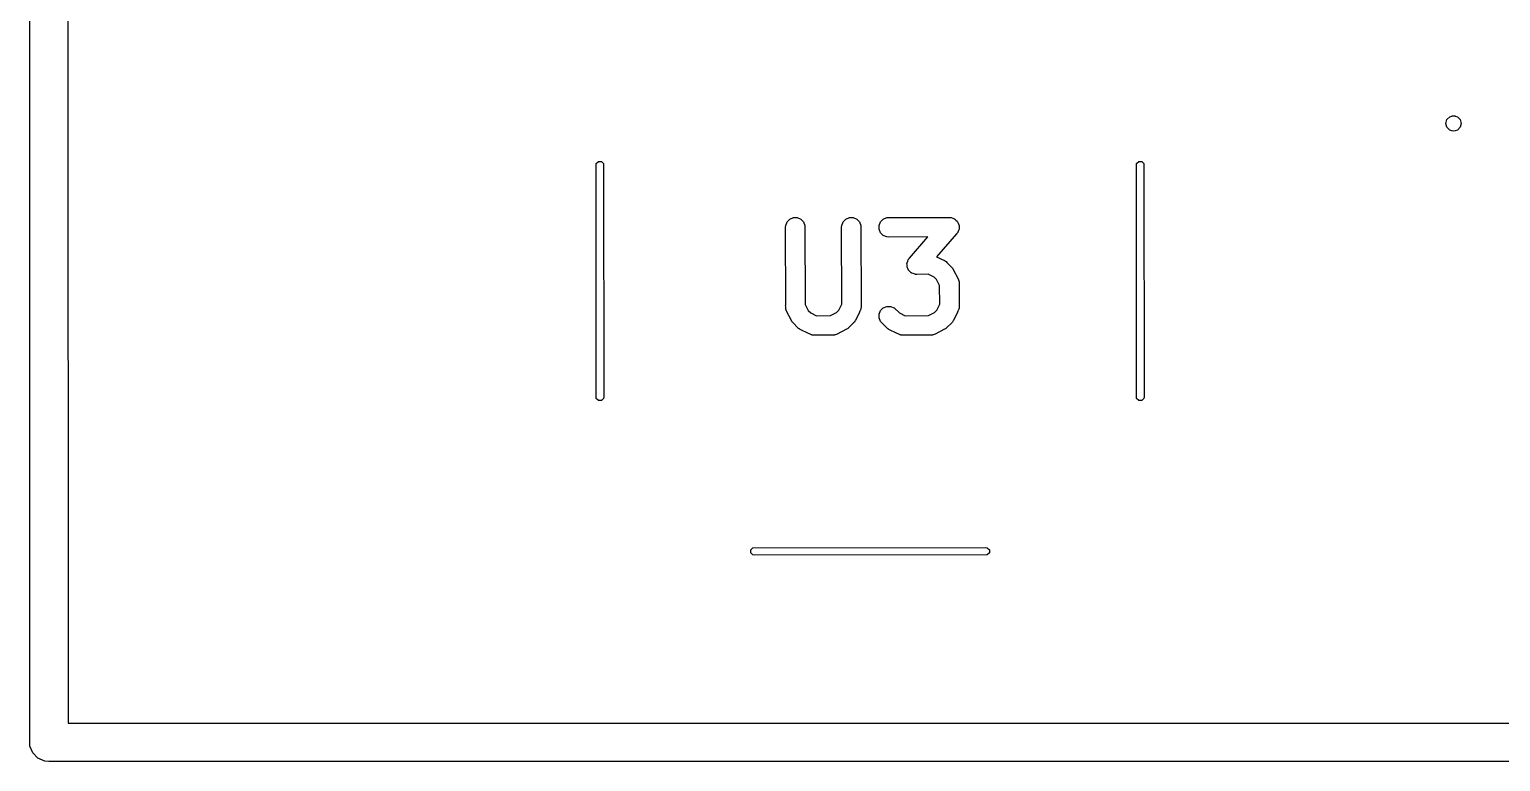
# Model space of a CAD drawing. Extents: x 94 to 206, y -143 to -44.
# Drawn here: x 129.49 to 148.55, y -118.1 to -108.62 of the extents above; entities that cross this region are included whole.
import ezdxf

# ---------------------------------------------------------------- set-up
doc = ezdxf.new("R2010")
doc.units = 0
doc.layers.add('BLACK', color=7, linetype='CONTINUOUS')

msp = doc.modelspace()

# ---------------------------------------------------------------- linework, layer by layer
at = {"layer": 'BLACK', "linetype": 'CONTINUOUS'}
for p, q in [((129.494804, -117.898773), (129.49, -80.07)), ((129.985233, -80.319975), (129.989968, -117.604773)), ((147.853397, -109.79), (147.89, -109.753397)), ((147.89, -109.753397), (147.919061, -109.74561)), ((147.919061, -109.74561), (147.920866, -109.743806)), ((147.920866, -109.743806), (147.94, -109.74)), ((147.94, -109.74), (147.959134, -109.743806)), ((147.959134, -109.743806), (147.960938, -109.74561)), ((147.960938, -109.74561), (147.99, -109.753397)), ((147.99, -109.753397), (148.026603, -109.79)), ((147.84, -109.84), (147.853397, -109.79)), ((147.853397, -109.89), (147.84, -109.84)), ((147.89, -109.926603), (147.853397, -109.89)), ((147.919061, -109.934389), (147.89, -109.926603)), ((147.920866, -109.936194), (147.919061, -109.934389)), ((147.94, -109.94), (147.920866, -109.936194)), ((147.959134, -109.936194), (147.94, -109.94)), ((147.960938, -109.934389), (147.959134, -109.936194)), ((147.99, -109.926603), (147.960938, -109.934389)), ((148.026603, -109.89), (147.99, -109.926603)), ((148.026603, -109.79), (148.04, -109.84)), ((148.04, -109.84), (148.026603, -109.89)), ((136.833806, -110.360866), (136.860866, -110.333806)), ((136.860866, -110.333806), (136.899134, -110.333806)), ((136.899134, -110.333806), (136.926194, -110.360866)), ((143.833806, -110.360866), (143.860866, -110.333806)), ((143.860866, -110.333806), (143.899134, -110.333806)), ((143.899134, -110.333806), (143.926194, -110.360866)), ((136.83, -110.38), (136.833806, -110.360866)), ((136.833806, -113.399134), (136.83, -110.38)), ((136.926194, -110.360866), (136.93, -113.38)), ((143.83, -110.38), (143.833806, -110.360866)), ((143.833806, -113.399134), (143.83, -110.38)), ((143.926194, -110.360866), (143.93, -113.38)), ((139.306783, -111.113761), (139.341823, -111.078721)), ((139.341823, -111.078721), (139.387604, -111.059758)), ((139.387604, -111.059758), (139.437156, -111.059758)), ((139.437156, -111.059758), (139.482937, -111.078721)), ((139.482937, -111.078721), (139.517977, -111.113761)), ((140.032498, -111.113761), (140.067538, -111.078721)), ((140.067538, -111.078721), (140.113319, -111.059758)), ((140.113319, -111.059758), (140.162871, -111.059758)), ((140.162871, -111.059758), (140.208652, -111.078721)), ((140.208652, -111.078721), (140.243692, -111.113761)), ((140.516307, -111.113761), (140.551347, -111.078721)), ((140.551347, -111.078721), (140.597128, -111.059758)), ((140.597128, -111.059758), (141.408095, -111.057318)), ((141.408095, -111.057318), (141.421196, -111.058608)), ((141.421196, -111.058608), (141.424532, -111.058386)), ((141.424532, -111.058386), (141.426829, -111.059163)), ((141.426829, -111.059163), (141.432871, -111.059758)), ((141.432871, -111.059758), (141.451928, -111.067651)), ((141.451928, -111.067651), (141.471473, -111.074262)), ((141.471473, -111.074262), (141.474696, -111.077082)), ((141.474696, -111.077082), (141.478652, -111.078721)), ((141.478652, -111.078721), (141.493234, -111.093303)), ((141.493234, -111.093303), (141.508764, -111.106892)), ((141.508764, -111.106892), (141.510663, -111.110732)), ((141.510663, -111.110732), (141.513692, -111.113761)), ((139.28538, -111.184318), (139.28782, -111.159542)), ((139.287716, -112.192511), (139.28538, -111.184318)), ((139.28782, -111.159542), (139.306783, -111.113761)), ((139.517977, -111.113761), (139.53694, -111.159542)), ((139.53694, -111.159542), (139.539318, -112.185795)), ((140.011095, -111.184318), (140.013535, -111.159542)), ((140.013399, -112.178697), (140.011095, -111.184318)), ((140.013535, -111.159542), (140.032498, -111.113761)), ((140.243692, -111.113761), (140.262655, -111.159542)), ((140.262655, -111.159542), (140.265095, -112.212413)), ((140.497344, -111.159542), (140.516307, -111.113761)), ((140.497344, -111.209094), (140.497344, -111.159542)), ((140.516307, -111.254875), (140.497344, -111.209094)), ((140.551347, -111.289915), (140.516307, -111.254875)), ((140.597128, -111.308878), (140.551347, -111.289915)), ((141.500169, -111.268397), (141.241793, -111.56587)), ((141.513692, -111.254875), (141.500169, -111.268397)), ((141.513692, -111.113761), (141.521584, -111.132816)), ((141.515312, -111.250963), (141.513692, -111.254875)), ((141.518151, -111.247695), (141.515312, -111.250963)), ((141.52476, -111.228153), (141.518151, -111.247695)), ((141.521584, -111.132816), (141.530731, -111.15131)), ((141.532655, -111.209094), (141.52476, -111.228153)), ((141.530731, -111.15131), (141.531015, -111.155585)), ((141.531015, -111.155585), (141.532655, -111.159542)), ((141.532655, -111.159542), (141.532655, -111.180172)), ((141.532655, -111.180172), (141.534027, -111.200755)), ((141.534027, -111.200755), (141.532655, -111.204811)), ((141.532655, -111.204811), (141.532655, -111.209094)), ((140.621904, -111.311318), (140.597128, -111.308878)), ((141.1309, -111.309786), (140.621904, -111.311318)), ((140.89268, -111.584053), (141.1309, -111.309786)), ((140.858829, -111.65169), (140.860201, -111.647633)), ((140.860201, -111.672272), (140.858829, -111.65169)), ((140.860201, -111.643351), (140.868094, -111.624293)), ((140.860201, -111.647633), (140.860201, -111.643351)), ((140.860201, -111.692903), (140.860201, -111.672272)), ((140.868094, -111.624293), (140.874705, -111.604749)), ((140.874705, -111.604749), (140.877544, -111.601479)), ((140.877544, -111.601479), (140.879164, -111.59757)), ((140.879164, -111.59757), (140.89268, -111.584053)), ((141.241793, -111.56587), (141.343938, -111.615011)), ((141.343938, -111.615011), (141.354601, -111.621723)), ((141.354601, -111.621723), (141.357701, -111.623007)), ((141.357701, -111.623007), (141.359739, -111.624957)), ((141.359739, -111.624957), (141.365007, -111.628273)), ((141.365007, -111.628273), (141.373788, -111.638398)), ((141.373788, -111.638398), (141.437422, -111.699278)), ((140.86184, -111.696859), (140.860201, -111.692903)), ((140.862125, -111.701135), (140.86184, -111.696859)), ((140.871271, -111.719628), (140.862125, -111.701135)), ((140.879164, -111.738684), (140.871271, -111.719628)), ((140.882192, -111.741712), (140.879164, -111.738684)), ((140.884092, -111.745553), (140.882192, -111.741712)), ((140.899621, -111.759141), (140.884092, -111.745553)), ((140.914204, -111.773724), (140.899621, -111.759141)), ((140.918159, -111.775362), (140.914204, -111.773724)), ((140.921383, -111.778183), (140.918159, -111.775362)), ((140.940927, -111.784793), (140.921383, -111.778183)), ((140.959985, -111.792687), (140.940927, -111.784793)), ((140.966026, -111.793281), (140.959985, -111.792687)), ((140.968324, -111.794059), (140.966026, -111.793281)), ((140.971659, -111.793836), (140.968324, -111.794059)), ((140.984761, -111.795127), (140.971659, -111.793836)), ((141.133603, -111.793365), (140.984761, -111.795127)), ((141.20916, -111.829715), (141.133603, -111.793365)), ((141.241895, -111.861034), (141.20916, -111.829715)), ((141.281295, -111.936916), (141.241895, -111.861034)), ((141.437422, -111.699278), (141.445414, -111.709017)), ((141.445414, -111.709017), (141.447947, -111.711214)), ((141.447947, -111.711214), (141.449204, -111.713635)), ((141.449204, -111.713635), (141.453215, -111.718523)), ((141.453215, -111.718523), (141.459025, -111.73255)), ((141.459025, -111.73255), (141.521687, -111.853235)), ((141.521687, -111.853235), (141.530585, -111.876487)), ((141.283103, -112.179311), (141.281295, -111.936916)), ((141.530585, -111.876487), (141.530908, -111.881039)), ((141.530908, -111.881039), (141.532655, -111.885256)), ((141.532655, -111.885256), (141.532824, -111.907998)), ((141.532824, -111.907998), (141.534098, -111.925915)), ((141.534098, -111.925915), (141.532983, -111.929259)), ((141.532983, -111.929259), (141.535095, -112.212413)), ((139.286377, -112.19653), (139.287716, -112.192511)), ((139.287771, -112.216146), (139.286377, -112.19653)), ((139.28782, -112.237189), (139.287771, -112.216146)), ((139.289566, -112.241405), (139.28782, -112.237189)), ((139.28989, -112.245958), (139.289566, -112.241405)), ((139.298788, -112.26921), (139.28989, -112.245958)), ((139.539318, -112.185795), (139.578578, -112.261409)), ((139.945188, -112.288119), (139.976506, -112.255384)), ((139.976506, -112.255384), (140.013399, -112.178697)), ((140.260585, -112.245958), (140.249346, -112.269318)), ((140.260908, -112.241405), (140.260585, -112.245958)), ((140.262655, -112.237189), (140.260908, -112.241405)), ((140.265095, -112.212413), (140.262655, -112.237189)), ((140.516308, -112.262806), (140.551347, -112.227768)), ((140.551347, -112.227768), (140.597128, -112.208805)), ((140.597128, -112.208805), (140.646682, -112.208806)), ((140.646682, -112.208806), (140.692463, -112.227769)), ((140.692463, -112.227769), (140.760362, -112.29273)), ((141.215187, -112.288119), (141.246505, -112.255384)), ((141.246505, -112.255384), (141.283103, -112.179311)), ((141.530585, -112.245958), (141.519347, -112.269317)), ((141.530908, -112.241405), (141.530585, -112.245958)), ((141.532655, -112.237189), (141.530908, -112.241405)), ((141.535095, -112.212413), (141.532655, -112.237189)), ((139.361449, -112.389894), (139.298788, -112.26921)), ((139.36726, -112.403922), (139.361449, -112.389894)), ((139.37127, -112.408808), (139.36726, -112.403922)), ((139.372528, -112.411231), (139.37127, -112.408808)), ((139.375061, -112.413428), (139.372528, -112.411231)), ((139.383054, -112.423167), (139.375061, -112.413428)), ((139.446683, -112.484043), (139.383054, -112.423167)), ((139.578578, -112.261409), (139.611315, -112.29273)), ((139.611315, -112.29273), (139.687185, -112.32923)), ((139.687185, -112.32923), (139.869216, -112.327564)), ((139.869216, -112.327564), (139.945188, -112.288119)), ((140.167818, -112.420016), (140.106945, -112.483645)), ((140.177949, -112.41123), (140.167818, -112.420016)), ((140.181266, -112.405959), (140.177949, -112.41123)), ((140.183215, -112.403923), (140.181266, -112.405959)), ((140.184497, -112.400826), (140.183215, -112.403923)), ((140.191211, -112.390161), (140.184497, -112.400826)), ((140.241932, -112.284729), (140.191211, -112.390161)), ((140.243692, -112.28297), (140.241932, -112.284729)), ((140.249346, -112.269318), (140.243692, -112.28297)), ((140.497344, -112.358141), (140.497345, -112.308587)), ((140.516307, -112.403922), (140.497344, -112.358141)), ((140.497345, -112.308587), (140.516308, -112.262806)), ((140.532101, -112.423167), (140.516307, -112.403922)), ((140.595732, -112.484045), (140.532101, -112.423167)), ((140.760362, -112.29273), (140.836572, -112.329392)), ((140.836572, -112.329392), (141.139366, -112.327486)), ((141.139366, -112.327486), (141.215187, -112.288119)), ((141.437818, -112.420015), (141.376945, -112.483644)), ((141.447947, -112.411231), (141.437818, -112.420015)), ((141.451264, -112.40596), (141.447947, -112.411231)), ((141.453215, -112.403922), (141.451264, -112.40596)), ((141.454498, -112.400824), (141.453215, -112.403922)), ((141.46121, -112.390162), (141.454498, -112.400824)), ((141.511932, -112.284729), (141.46121, -112.390162)), ((141.513692, -112.28297), (141.511932, -112.284729)), ((141.519347, -112.269317), (141.513692, -112.28297)), ((139.455468, -112.494172), (139.446683, -112.484043)), ((139.460735, -112.497487), (139.455468, -112.494172)), ((139.462774, -112.499438), (139.460735, -112.497487)), ((139.465874, -112.500722), (139.462774, -112.499438)), ((139.476537, -112.507434), (139.465874, -112.500722)), ((139.581968, -112.558155), (139.476537, -112.507434)), ((139.583728, -112.559915), (139.581968, -112.558155)), ((139.597379, -112.565569), (139.583728, -112.559915)), ((139.62074, -112.576808), (139.597379, -112.565569)), ((139.625292, -112.577131), (139.62074, -112.576808)), ((139.629509, -112.578878), (139.625292, -112.577131)), ((139.654285, -112.581318), (139.629509, -112.578878)), ((139.877178, -112.579278), (139.654285, -112.581318)), ((139.880306, -112.580321), (139.877178, -112.579278)), ((139.897601, -112.579091), (139.880306, -112.580321)), ((139.920966, -112.578878), (139.897601, -112.579091)), ((139.925182, -112.577131), (139.920966, -112.578878)), ((139.929735, -112.576808), (139.925182, -112.577131)), ((139.952986, -112.56791), (139.929735, -112.576808)), ((140.073675, -112.505247), (139.952986, -112.56791)), ((140.0877, -112.499438), (140.073675, -112.505247)), ((140.092584, -112.49543), (140.0877, -112.499438)), ((140.095007, -112.494172), (140.092584, -112.49543)), ((140.097204, -112.491638), (140.095007, -112.494172)), ((140.106945, -112.483645), (140.097204, -112.491638)), ((140.604515, -112.494172), (140.595732, -112.484045)), ((140.609782, -112.497487), (140.604515, -112.494172)), ((140.611821, -112.499438), (140.609782, -112.497487)), ((140.614921, -112.500722), (140.611821, -112.499438)), ((140.625584, -112.507434), (140.614921, -112.500722)), ((140.731016, -112.558155), (140.625584, -112.507434)), ((140.732776, -112.559915), (140.731016, -112.558155)), ((140.746432, -112.565571), (140.732776, -112.559915)), ((140.769789, -112.576808), (140.746432, -112.565571)), ((140.77434, -112.577131), (140.769789, -112.576808)), ((140.778557, -112.578878), (140.77434, -112.577131)), ((140.803333, -112.581318), (140.778557, -112.578878)), ((141.14681, -112.579155), (140.803333, -112.581318)), ((141.150306, -112.580321), (141.14681, -112.579155)), ((141.168631, -112.579018), (141.150306, -112.580321)), ((141.190966, -112.578878), (141.168631, -112.579018)), ((141.195182, -112.577131), (141.190966, -112.578878)), ((141.199735, -112.576808), (141.195182, -112.577131)), ((141.222986, -112.56791), (141.199735, -112.576808)), ((141.343674, -112.505247), (141.222986, -112.56791)), ((141.357701, -112.499438), (141.343674, -112.505247)), ((141.362585, -112.495429), (141.357701, -112.499438)), ((141.365007, -112.494172), (141.362585, -112.495429)), ((141.367204, -112.491638), (141.365007, -112.494172)), ((141.376945, -112.483644), (141.367204, -112.491638)), ((136.93, -113.38), (136.926194, -113.399134)), ((143.93, -113.38), (143.926194, -113.399134)), ((136.860866, -113.426194), (136.833806, -113.399134)), ((136.899134, -113.426194), (136.860866, -113.426194)), ((136.926194, -113.399134), (136.899134, -113.426194)), ((143.860866, -113.426194), (143.833806, -113.399134)), ((143.899134, -113.426194), (143.860866, -113.426194)), ((143.926194, -113.399134), (143.899134, -113.426194)), ((138.833806, -115.360866), (138.860866, -115.333806)), ((138.833806, -115.399134), (138.833806, -115.360866)), ((138.860866, -115.426194), (138.833806, -115.399134)), ((138.860866, -115.333806), (141.88, -115.33)), ((138.88, -115.43), (138.860866, -115.426194)), ((141.899134, -115.426194), (138.88, -115.43)), ((141.88, -115.33), (141.899134, -115.333806)), ((141.899134, -115.333806), (141.926194, -115.360866)), ((141.926194, -115.399134), (141.899134, -115.426194)), ((141.926194, -115.360866), (141.926194, -115.399134)), ((129.989968, -117.604773), (177.274766, -117.600024)), ((129.532133, -117.988893), (129.494804, -117.898773)), ((129.601107, -118.057867), (129.532133, -117.988893)), ((129.691227, -118.095196), (129.601107, -118.057867)), ((129.74, -118.1), (129.691227, -118.095196)), ((177.568773, -118.095196), (129.74, -118.1))]:
    msp.add_line(p, q, dxfattribs=at)

doc.saveas('drawing.dxf')
